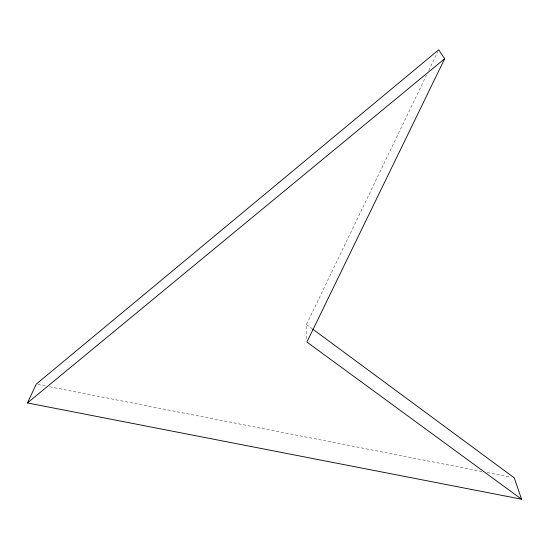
<?xml version="1.0" encoding="UTF-8"?>
<svg xmlns="http://www.w3.org/2000/svg" width="549" height="549" viewBox="0 0 549 549"><rect width="100%" height="100%" fill="white"/><g stroke="black" fill="none" stroke-linecap="round" stroke-linejoin="round"><path stroke-width="0.41" stroke-dasharray="2.75 2.06" d="M306.822 338.699L306.459 324.5L426.463 75.254M428.694 70.629L437.608 52.107M37.915 384.465L46.329 386.119M49.691 386.777L482.269 471.584M487.32 472.572L510.886 477.191M306.459 324.5L311.962 328.563"/><path stroke-width="0.82" d="M521.55 499.206L27.45 402.939L36.227 384.135L438.726 49.794L444.683 58.722L306.912 342.041L521.55 499.206L514.255 477.85L312.649 329.071M27.45 402.939L444.683 58.722"/></g></svg>
